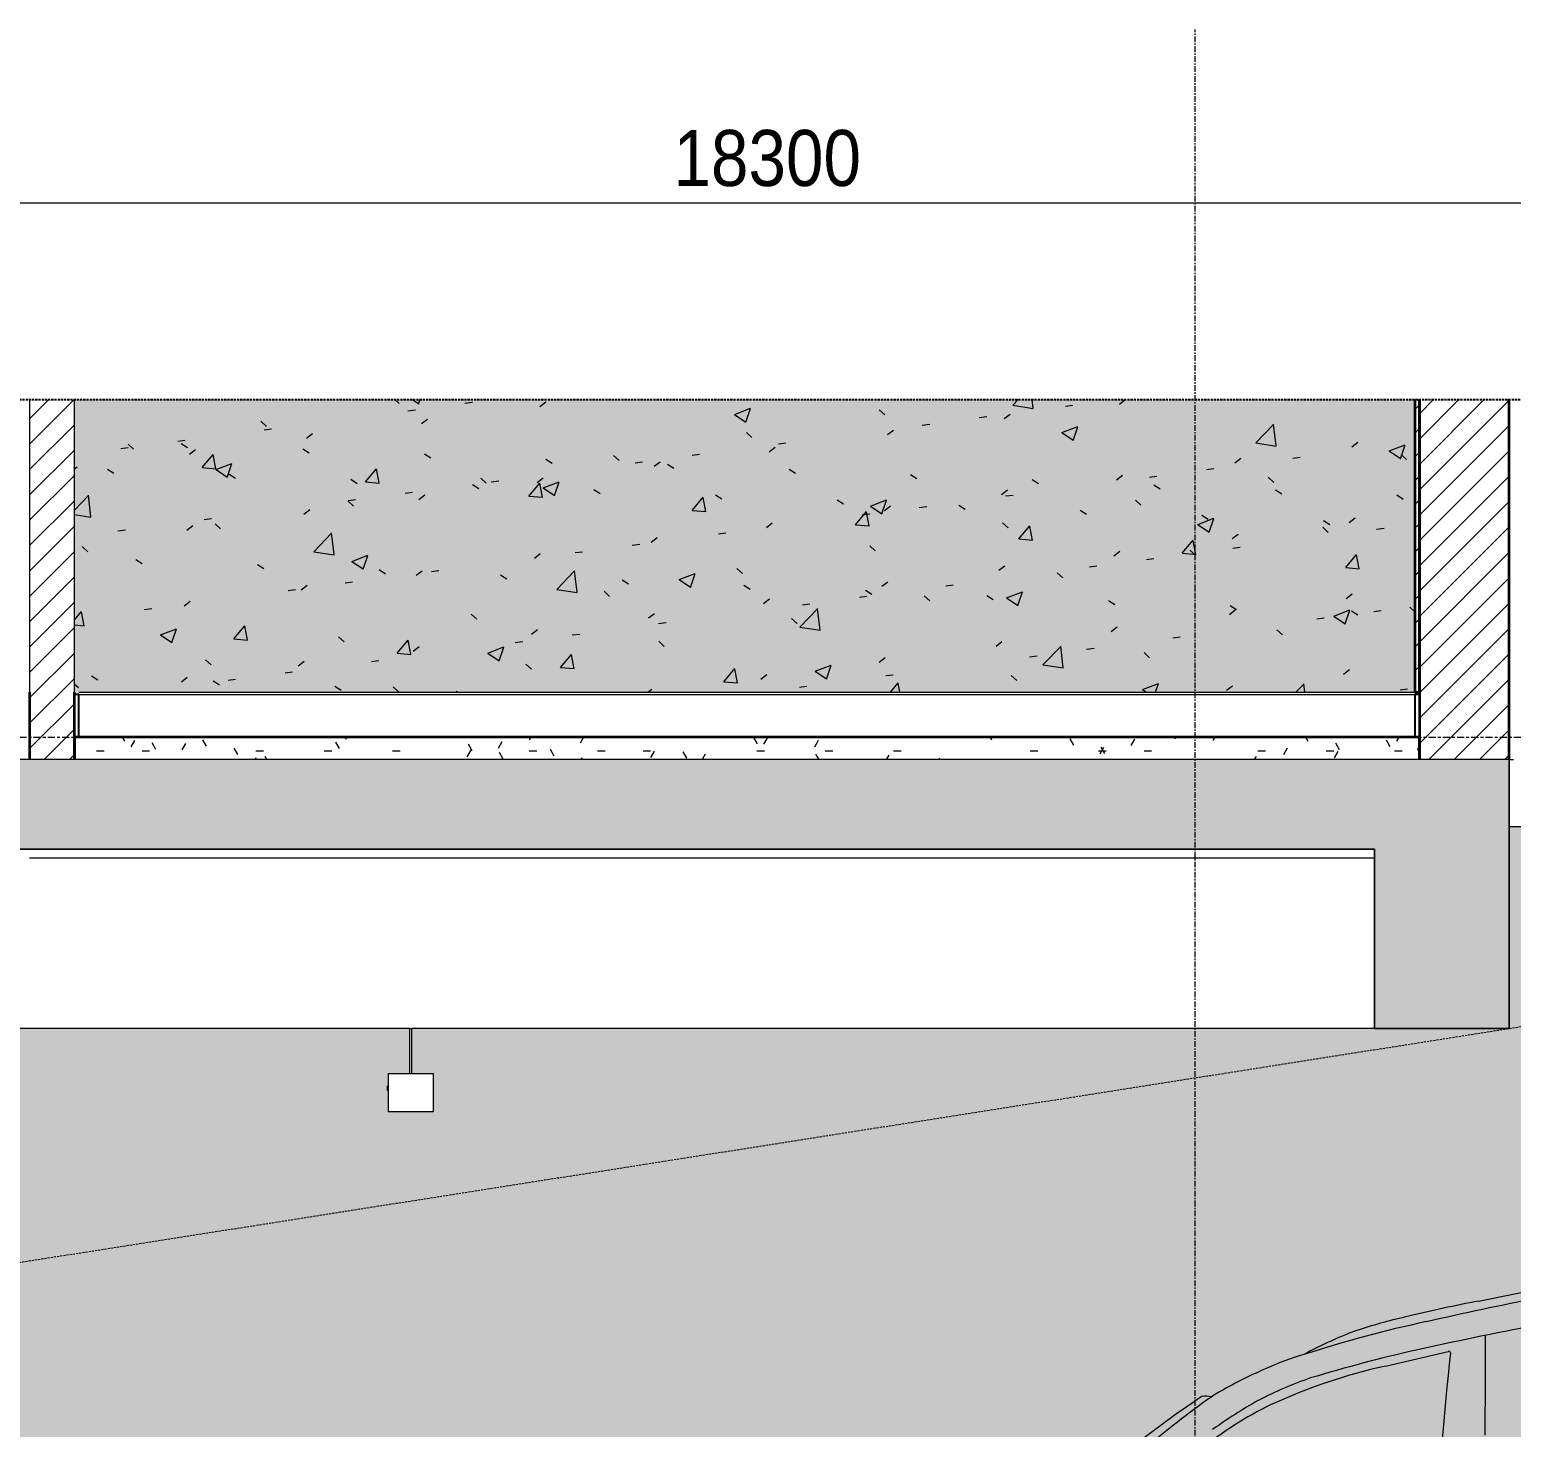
# Model space of a CAD drawing. Header units: millimetres. Extents: x 42313 to 135642, y -5392 to 75500.
# Drawn here: x 109697 to 113002, y 661 to 3778 of the extents above; entities that cross this region are included whole.
import ezdxf

# ---------------------------------------------------------------- set-up
doc = ezdxf.new("R2010")
doc.units = ezdxf.units.MM
for name, pattern in [('Centre', [31.75, 6.35, -4.7625, 15.875, -4.7625]), ('Demolished', [7.14375, 4.7625, -2.38125]), ('Grid Line', [22.225, 12.7, -3.175, 3.175, -3.175]), ('Hidden', [7.14375, 4.7625, -2.38125])]:
    doc.linetypes.add(name, pattern=pattern)
for name, color, linetype, lineweight in [('0-4', 130, 'Continuous', 5), ('A-ANNO-DIMS', 211, 'Continuous', 9), ('A-ANNO-DIMS-50', 211, 'Continuous', 9), ('A-DETL-DEMO', 6, 'Demolished', 18), ('A-DETL-GENF', 92, 'Continuous', 18), ('A-DETL-GENF-1', 9, 'Continuous', 18), ('A-DETL-GENF-3', 92, 'Hidden', 25), ('A-DETL-THIN', 151, 'Continuous', 18), ('A-FLOR-7', 254, 'Continuous', 18), ('A-FLOR-FNSH-3', 250, 'Continuous', 35), ('A-FLOR-HRAL', 11, 'Continuous', 18), ('A-FLOR-HRAL-1', 7, 'Continuous', 18), ('A-FLOR-HRAL-2', 90, 'Continuous', 25), ('A-FLOR-LEVL-2', 51, 'Centre', 9), ('A-FLOR-PATT-3', 67, 'Continuous', 18), ('A-WALL', 113, 'Continuous', 18), ('A-WALL-2', 250, 'Continuous', 35), ('A-WALL-3', 7, 'Continuous', 18), ('A-WALL-4', 31, 'Continuous', 35), ('A-WALL-PATT-1', 7, 'Continuous', 18), ('A-WALL-PATT-2', 111, 'Continuous', 18), ('A-WALL-PATT-3', 9, 'Continuous', 18), ('A-WALL-PATT-4', 254, 'Continuous', 18), ('A-WALL-PATT-5', 255, 'Continuous', 5), ('E-LITE-EQPM', 33, 'Continuous', 18), ('G-IMPT', 8, 'Continuous', 18), ('I-WALL-2', 7, 'Continuous', 18), ('S-BEAM-4', 254, 'Continuous', 18), ('S-COLS-5', 7, 'Continuous', 18), ('S-GRID-1', 1, 'Grid Line', 9)]:
    doc.layers.add(name, color=color, linetype=linetype, lineweight=lineweight)
doc.styles.add('UTM Avo_1', font='', dxfattribs={"width": 0.9, "height": 125})
doc.styles.get('UTM Avo_1').set_extended_font_data('UTM Avo')
doc.dimstyles.new('1_Dim_chi_tiet_2_5_1', dxfattribs={"dimscale": 304.8, "dimtxt": 124.912619, "dimasz": 0.19685, "dimexe": 0.164042, "dimexo": 0.0625, "dimgap": 0.016404, "dimtad": 1, "dimdec": 0, "dimrnd": 5, "dimzin": 0, "dimdsep": 46, "dimtxsty": 'UTM Avo_1', "dimblk1": 'OBLIQUE', "dimblk2": 'OBLIQUE', "dimsah": 1, "dimcen": 0.09, "dimdle": 0.164042, "dimazin": 0, "dimtfac": 1, "dimtdec": 4, "dimtix": 1, "dimtmove": 0, "dimatfit": 3, "dimfxl": 0.328084, "dimfxlon": 1, "dimtvp": 1, "dimtolj": 1, "dimtzin": 0, "dimarcsym": 2})

# ---------------------------------------------------------------- blocks, each defined once
blk = doc.blocks.new('NCV_TKTC_KET CAU_rvt-3-TKCS_RAMP DỐC 1 - MẶT CẮT DỌC')
at = {"layer": 'A-FLOR-7'}
for p, q in [((53452.6, 2150), (53462.6, 2150)), ((53152.6, 1930), (50152.6, 1930))]:
    blk.add_line(p, q, dxfattribs=at)
at = {"layer": 'S-BEAM-4'}
for p, q in [((51000.1, 1550), (48952.9, 1550)), ((53152.6, 1550), (51005, 1550))]:
    blk.add_line(p, q, dxfattribs=at)
at = {"layer": 'S-COLS-5'}
blk.add_line((52752.6, 2295), (52752.6, 2300), dxfattribs=at)
blk = doc.blocks.new('Railing - Railing-768840-TKCS_RAMP DỐC 1 - MẶT CẮT DỌC')
at = {"layer": 'A-FLOR-HRAL-1'}
blk.add_line((50262.564287, 2295), (53242.564287, 2295), dxfattribs=at)
at = {"layer": 'A-FLOR-HRAL-2'}
for p, q in [((50262.564287, 2295), (50252.564287, 2295)), ((50252.564287, 2295), (50252.564287, 2200)), ((50262.564287, 2200), (50262.564287, 2295)), ((53252.564287, 2295), (53242.564287, 2295)), ((53242.564287, 2295), (53242.564287, 2200)), ((53252.564287, 2200), (53252.564287, 2295)), ((50252.564287, 2200), (50262.564287, 2200)), ((53242.564287, 2200), (53252.564287, 2200))]:
    blk.add_line(p, q, dxfattribs=at)
blk = doc.blocks.new('NCV_TKTC_TANG 1_rvt-3-TKCS_RAMP DỐC 1 - MẶT CẮT DỌC')
at = {"layer": 'A-FLOR-PATT-3'}
h = blk.add_hatch(dxfattribs=at)
h.set_pattern_fill('FP_15', color=256, style=0, pattern_type=2)
h.set_pattern_definition([(0, (54016.345, 15225), (203.2, 50.8), [16.764, -135.636, 16.764, -135.636, -812.8]), (0, (54016.345, 15225), (203.2, 50.8), [-304.8, 16.764, -288.036, 16.764, -135.636, -355.6]), (0, (54016.345, 15225), (203.2, 50.8), [-762, 16.764, -84.836, 16.764, -237.236]), (120, (54092.545, 15250.4), (-145.59409, 150.57636), [16.764, -135.636, 16.764, -135.636, -812.8]), (120, (54092.545, 15250.4), (-145.59409, 150.57636), [-304.8, 16.764, -288.036, 16.764, -135.636, -355.6]), (120, (54092.545, 15250.4), (-145.59409, 150.57636), [-762, 16.764, -84.836, 16.764, -237.236]), (240, (54117.945, 15352), (-57.60591, -201.37636), [16.764, -135.636, 16.764, -135.636, -812.8]), (240, (54117.945, 15352), (-57.60591, -201.37636), [-304.8, 16.764, -288.036, 16.764, -135.636, -355.6]), (240, (54117.945, 15352), (-57.60591, -201.37636), [-762, 16.764, -84.836, 16.764, -237.236])])
h.paths.add_polyline_path([(51134.8, 2150), (53252.6, 2150), (53252.6, 2200), (50252.6, 2200), (50252.6, 2150)])
at = {"layer": 'A-WALL-PATT-1'}
h = blk.add_hatch(dxfattribs=at)
h.set_pattern_fill('FP_16', color=256, style=0, pattern_type=2)
h.set_pattern_definition([(45, (54016.345, 15225), (-26.5165, 26.5165), [])])
h.paths.add_polyline_path([(53252.6, 2300), (53252.6, 2952.8), (53242.6, 2952.8), (53242.6, 2300)])
at = {"layer": 'A-WALL-PATT-3'}
h = blk.add_hatch(dxfattribs=at)
h.set_pattern_fill('FP_13', color=256, style=0, pattern_type=2)
h.set_pattern_definition([(45, (54016.345, 15225), (-28.28427, 28.28427), [])])
h.paths.add_polyline_path([(50252.6, 2150), (50252.6, 2952.8), (50152.6, 2952.8), (50152.6, 2150), (50227.6, 2150)])
at = {"layer": 'A-WALL-PATT-4'}
h = blk.add_hatch(dxfattribs=at)
h.set_pattern_fill('FP_17', color=256, style=0, pattern_type=2)
h.set_pattern_definition([(50, (54016.35, 15225), (364.368, -31.878), [38.1, -419.1]), (355, (54016.35, 15225), (-70.486, 382.113), [30.48, -335.28]), (100.451, (54046.7, 15222.34), (293.885, 350.233), [32.38, -356.18]), (46.184, (54016.35, 15326.6), (542.158, -84.086), [57.15, -628.65]), (96.636, (54061.5, 15319.6), (474.805, 494.855), [48.57, -534.27]), (351.184, (54016.35, 15326.6), (474.81, 494.85), [45.72, -502.92]), (21, (54067.14, 15301.2), (303.2285, -204.5305), [38.1, -419.1]), (326, (54067.14, 15301.2), (123.604, 368.376), [30.48, -335.28]), (71.451, (54092.4, 15284.16), (426.834, 163.843), [32.38, -356.18]), (37.5, (54016.35, 15225), (6.1766, 169.1102), [16.764, -314.452, 16.764, -323.596, -336.55]), (37.5, (54016.35, 15225), (6.1766, 169.1102), [-671.576, 16.764, -319.786]), (7.5, (54016.35, 15225), (133.6389, 200.3615), [16.764, -177.292, 16.764, -306.832, -128.27]), (7.5, (54016.35, 15225), (133.6389, 200.3615), [-517.652, 16.764, -111.506]), (327.5, (53903.06, 15225), (271.1818, -11.4584), [16.764, -110.236, 16.764, -379.476, -525.78]), (327.5, (53903.06, 15225), (271.1818, -11.4584), [-523.24, 16.764, -509.016]), (317.5, (53852.26, 15225), (296.2585, 50.853), [16.764, -148.336, 16.764, -246.38, -373.38]), (317.5, (53852.26, 15225), (296.2585, 50.853), [-428.244, 16.764, -356.616])])
h.paths.add_polyline_path([(50252.6, 2300), (53242.6, 2300), (53242.6, 2952.8), (50252.6, 2952.8)])
h = blk.add_hatch(dxfattribs=at)
h.set_pattern_fill('FP_18', color=256, style=0, pattern_type=2)
h.set_pattern_definition([(37.5, (54016.345, 15225), (-1.60031, 48.94136), [1.676, -36.932, 1.676, -41.504, -41.275]), (37.5, (54016.345, 15225), (-1.60031, 48.94136), [-81.788, 1.676, -39.599]), (7.5, (54016.345, 15225), (44.9521, 71.68268), [1.676, -19.152, 1.676, -33.122, -13.335]), (7.5, (54016.345, 15225), (44.9521, 71.68268), [-55.626, 1.676, -11.659]), (327.5, (53985.103, 15225), (79.09879, 0.14376), [1.676, -11.024, 1.676, -44.044, -59.69]), (327.5, (53985.103, 15225), (79.09879, 0.14376), [-58.42, 1.676, -58.014]), (317.5, (53985.1, 15225), (76.3552, 22.29306), [1.676, -4.674, 1.676, -28.296, -34.29]), (317.5, (53985.1, 15225), (76.3552, 22.29306), [-36.322, 1.676, -32.614])])
h.paths.add_polyline_path([(50252.6, 2300), (53242.6, 2300), (53242.6, 2952.8), (50252.6, 2952.8)])
at = {"layer": 'A-FLOR-FNSH-3'}
for p, q in [((53252.6, 2200), (50252.6, 2200)), ((50252.6, 2200), (50252.6, 2150)), ((53252.6, 2150), (53252.6, 2200))]:
    blk.add_line(p, q, dxfattribs=at)
at = {"layer": 'A-WALL-2'}
for p, q in [((53242.6, 2952.8), (53242.6, 2300)), ((53252.6, 2300), (53252.6, 2952.8)), ((50152.6, 2300), (50152.6, 2150)), ((50252.6, 2150), (50252.6, 2300)), ((53242.6, 2300), (53252.6, 2300))]:
    blk.add_line(p, q, dxfattribs=at)
at = {"layer": 'A-WALL-3'}
for p, q in [((50152.6, 2952.8), (50152.6, 2300)), ((50252.6, 2300), (50252.6, 2952.8))]:
    blk.add_line(p, q, dxfattribs=at)
at = {"layer": 'I-WALL-2'}
blk.add_line((50262.6, 2300), (53242.6, 2300), dxfattribs=at)
at = {"layer": 'A-FLOR-HRAL'}
blk.add_blockref('Railing - Railing-768840-TKCS_RAMP DỐC 1 - MẶT CẮT DỌC', (0, 0), dxfattribs=at)
blk = doc.blocks.new('EAE_STL_PENDANT_TK_15W_120cm - LIC_01-ĐÈN LED BATTEN 1_2_ P_2x20W_ ÁNH SÁNG TRẮNG 6000K_ LẮP ĐẶT NỔI_TREO TY-1354115-TKCS_RAMP DỐC 1 - MẶT CẮT DỌC')
at = {"layer": 'E-LITE-EQPM'}
for p, q in [((43350.1, 1550), (43350.1, 1450)), ((43350.1, 1550), (43352.6, 1550)), ((43352.6, 1550), (43355.1, 1550)), ((43355.1, 1450), (43355.1, 1550)), ((43302.6, 1422), (43300.6, 1422)), ((43300.6, 1420.6), (43300.6, 1421.9)), ((43302.6, 1421.9), (43300.6, 1421.9)), ((43302.6, 1450), (43402.6, 1450)), ((43302.6, 1450), (43302.6, 1448)), ((43302.6, 1448), (43302.6, 1364)), ((43402.6, 1450), (43402.6, 1448)), ((43402.6, 1448), (43402.6, 1364)), ((43300.6, 1411.8), (43300.6, 1420.6)), ((43302.6, 1420.6), (43300.6, 1420.6)), ((43302.6, 1411.8), (43300.6, 1411.8)), ((43302.6, 1411.7), (43300.6, 1411.7)), ((43402.6, 1364), (43302.6, 1364))]:
    blk.add_line(p, q, dxfattribs=at)
blk = doc.blocks.new('CAR_TOYOTA - CAR_TOYOTA_GRAND HIGHLANDER_dwg-2292141-TKCS_RAMP DỐC 1 - MẶT CẮT DỌC')
at = {"layer": 'G-IMPT'}
blk.add_line((53176.6, 797.4), (53316.5, 830.2), dxfattribs=at)
for centre, radius, start, end in [((56098.8, -11729.3), 12939, 100.37723, 102.63475), ((44216.6, 47285.6), 47241.4, 281.19059, 281.40608), ((53988.1, -2221.3), 3220.6, 100.7943, 103.6466), ((56046.7, -12040.6), 13175, 99.89722, 102.29242), ((53817.7, -1697.8), 2651.7, 101.9513, 108.0755), ((53501.1, -314.6), 1253.1, 102.5796, 107.8022), ((53400.2, 88.1), 839.3, 109.6455, 118.8745), ((35695.5, 851.3), 17704.7, 359.32765, 0.04713), ((53991.9, -2463.7), 3380.3, 102.8214, 106.8884), ((59953.1, 102.8), 6670.8, 173.77146, 177.25413), ((53317.9, 826.7), 3.77, 357.7341, 111.6617), ((53139.8, 302.1), 540.7, 105.5384, 115.0381), ((53460.9, -467.2), 1296.2, 102.6708, 114.6436), ((53294.8, -104.2), 974.9, 113.1855, 121.0404), ((53291.6, -49.6), 867.4, 108.9519, 117.3334), ((53951, -1063.7), 2148.4, 123.4258, 128.7504), ((53539.1, -356.6), 1319.5, 124.4813, 128.7938), ((52777.5, 661.2), 68.9, 80.2122, 98.3271), ((53288.8, -35.9), 832.8, 116.2499, 128.8434), ((53434.2, -238.9), 1101.8, 119.3994, 125.7201), ((54280.9, -1364.4), 2570.3, 127.6067, 130.147)]:
    blk.add_arc(centre, radius, start, end, dxfattribs=at)
blk = doc.blocks.new('CAR_TOYOTA - CAR_TOYOTA-2292600-TKCS_RAMP DỐC 1 - MẶT CẮT DỌC')
blk.add_blockref('CAR_TOYOTA - CAR_TOYOTA_GRAND HIGHLANDER_dwg-2292141-TKCS_RAMP DỐC 1 - MẶT CẮT DỌC', (0, 0))
blk = doc.blocks.new('BORDER VIEW - BORDER VIEW-2145498-TKCS_RAMP DỐC 1 - MẶT CẮT DỌC')
at = {"layer": 'A-DETL-GENF-3'}
blk.add_line((41142.6, 2952.8), (67907.1, 2952.8), dxfattribs=at)
blk = doc.blocks.new('DIMBLOCK30-TKCS_RAMP DỐC 1 - MẶT CẮT DỌC')
at = {"layer": 'A-ANNO-DIMS-50'}
for p, q in [((102196.6, 3491.8), (102196.6, 3341.8)), ((102196.6, 3391.8), (102196.6, 3491.8)), ((120496.6, 3491.8), (120496.6, 3341.8)), ((120496.6, 3391.8), (120496.6, 3491.8)), ((102146.6, 3391.8), (120546.6, 3391.8))]:
    blk.add_line(p, q, dxfattribs=at)
at = {"layer": 'A-ANNO-DIMS-50', "lineweight": 25}
for p, q in [((102196.6, 3391.8), (102226.6, 3421.8)), ((120496.6, 3391.8), (120526.6, 3421.8)), ((102196.6, 3391.8), (102166.6, 3361.8)), ((120496.6, 3391.8), (120466.6, 3361.8))]:
    blk.add_line(p, q, dxfattribs=at)
at = {"layer": 'A-ANNO-DIMS-50', "color": 0, "insert": (111132.6, 3554.1), "char_height": 125, "width": 513.53, "attachment_point": 1, "line_spacing_factor": 1.110334, "style": 'UTM Avo_1'}
blk.add_mtext('18300', dxfattribs=at)
blk = doc.blocks.new('_Oblique')
at = {"color": 0, "linetype": 'ByBlock', "lineweight": -2}
blk.add_line((-0.5, -0.5), (0.5, 0.5), dxfattribs=at)

msp = doc.modelspace()

# ---------------------------------------------------------------- hatches: boundary and pattern name
at = {"layer": 'A-DETL-GENF-1'}
h = msp.add_hatch(dxfattribs=at)
h.set_pattern_fill('FP_14', color=256, style=0, pattern_type=2)
h.set_pattern_definition([(50, (113560.34, 15225), (364.368, -31.8783), [38.1, -419.1]), (355, (113560.34, 15225), (-70.486, 382.113), [30.48, -335.28]), (100.451, (113590.7, 15222.34), (293.885, 350.2334), [32.38, -356.18]), (46.184, (113560.34, 15326.6), (542.158, -84.086), [57.15, -628.65]), (96.636, (113605.5, 15319.6), (474.805, 494.855), [48.57, -534.27]), (351.184, (113560.34, 15326.6), (474.81, 494.85), [45.72, -502.92]), (21, (113611.14, 15301.2), (303.2285, -204.5305), [38.1, -419.1]), (326, (113611.14, 15301.2), (123.604, 368.376), [30.48, -335.28]), (71.451, (113636.4, 15284.16), (426.834, 163.843), [32.38, -356.18]), (37.5, (113560.34, 15225), (6.17665, 169.11015), [3.353, -327.863, 3.353, -337.007, -336.55]), (37.5, (113560.34, 15225), (6.17665, 169.11015), [-671.576, 3.353, -333.197]), (7.5, (113560.34, 15225), (133.6389, 200.3615), [3.353, -190.703, 3.353, -320.243, -128.27]), (7.5, (113560.34, 15225), (133.6389, 200.3615), [-517.652, 3.353, -124.917]), (327.5, (113447.06, 15225), (271.1818, -11.4584), [3.353, -123.647, 3.353, -392.887, -525.78]), (327.5, (113447.06, 15225), (271.1818, -11.4584), [-523.24, 3.353, -522.427]), (317.5, (113396.26, 15225), (296.2585, 50.8528), [3.353, -161.747, 3.353, -259.791, -373.38]), (317.5, (113396.26, 15225), (296.2585, 50.8528), [-428.244, 3.353, -370.027]), (45, (113560.34, 15225), (-125.7236, 125.7236), []), (45, (113560.34, 15415.5), (-125.7236, 125.7236), [])])
h.paths.add_polyline_path([(112696.6, 1550), (112996.6, 1550), (112996.6, 2150), (100536.6, 2149.5), (100536.6, 1950), (101396.6, 1950), (101396.6, 1700), (101596.6, 1700), (101596.6, 1950), (103996.6, 1950), (103996.6, 1700), (104596.6, 1700), (104596.6, 1950), (108496.9, 1950), (108496.9, 1750), (108696.9, 1750), (108696.9, 1950), (112696.6, 1950), (112696.6, 1579.4)])
at = {"layer": 'A-WALL-PATT-2'}
h = msp.add_hatch(dxfattribs=at)
h.set_pattern_fill('FP_13', color=256, style=0, pattern_type=2)
h.set_pattern_definition([(45, (113560.343, 15225), (-28.28427, 28.28427), [])])
h.paths.add_polyline_path([(112796.6, 2150), (112996.6, 2150), (112996.6, 2952.8), (112796.6, 2952.8)])
at = {"layer": 'A-WALL-PATT-5'}
h = msp.add_hatch(color=256, dxfattribs=at)
h.paths.add_polyline_path([(104996.6, -2000), (106597.1, -1764.9), (106597.1, -1720.8), (106897.1, -1720.8), (112416.9, -910), (103996.6, -910), (103996.6, -2000), (104772, -2000)])
h.paths.add_polyline_path([(106647.1, -1757.5), (106761, -1740.8), (106647.1, -1740.8)])
h.paths.add_polyline_path([(112485, -900), (114496.6, -604.5), (114496.6, 490), (103996.6, 490), (103996.6, -900), (110678.8, -900)])
h.paths.add_polyline_path([(112996.6, 500), (114496.6, 500), (114496.6, 1050), (114506.6, 1050), (114506.6, 2000), (112996.6, 2000), (112996.6, 1550), (110549.1, 1550), (110549.1, 1450), (110596.6, 1450), (110596.6, 1364), (110496.6, 1364), (110496.6, 1411.8), (110494.6, 1412.1), (110494.6, 1421.9), (110496.6, 1421.9), (110496.6, 1450), (110544.1, 1450), (110544.1, 1550), (107049.1, 1550), (107049.1, 1450), (107096.6, 1450), (107096.6, 1364), (106996.6, 1364), (106996.6, 1411.8), (106994.6, 1412.1), (106994.6, 1421.9), (106996.6, 1421.9), (106996.6, 1450), (107044.1, 1450), (107044.1, 1550), (104596.6, 1550), (104596.6, 1700), (103996.6, 1700), (103996.6, 500), (112696.6, 500)])

# ---------------------------------------------------------------- linework, layer by layer
at = {"layer": 'A-DETL-DEMO'}
msp.add_line((121936.3, 2952.8), (105472.3, 368.3), dxfattribs=at)
at = {"layer": 'A-DETL-THIN'}
for p, q in [((112996.6, 2952.8), (112996.6, 1550)), ((112996.6, 2150), (100536.6, 2150)), ((112996.6, 1550), (112996.6, 2150)), ((108696.9, 1950), (112696.6, 1950)), ((112696.6, 1950), (108696.9, 1950)), ((112696.6, 1950), (112696.6, 1550)), ((112696.6, 1550), (112696.6, 1950)), ((112696.6, 1550), (112996.6, 1550)), ((112996.6, 1550), (112696.6, 1550))]:
    msp.add_line(p, q, dxfattribs=at)
at = {"layer": 'A-FLOR-LEVL-2'}
msp.add_line((99185.1, 2200), (128982.7, 2200), dxfattribs=at)
at = {"layer": 'A-WALL'}
msp.add_line((114506.6, 2000), (112996.6, 2000), dxfattribs=at)
at = {"layer": 'A-WALL-2'}
msp.add_line((112796.6, 2952.8), (112796.6, 2150), dxfattribs=at)
at = {"layer": 'A-WALL-4'}
msp.add_line((112996.6, 2150), (112996.6, 2952.8), dxfattribs=at)
at = {"layer": 'S-GRID-1'}
for p, q in [((112296.6, 2527.8), (112296.6, 3777.8)), ((112296.6, -3691.5), (112296.6, 2527.8))]:
    msp.add_line(p, q, dxfattribs=at)

# ---------------------------------------------------------------- block references
at = {"layer": '0-4'}
for name in ['NCV_TKTC_TANG 1_rvt-3-TKCS_RAMP DỐC 1 - MẶT CẮT DỌC', 'NCV_TKTC_KET CAU_rvt-3-TKCS_RAMP DỐC 1 - MẶT CẮT DỌC']:
    msp.add_blockref(name, (59544, 0), dxfattribs=at)
at = {"layer": 'A-DETL-GENF'}
for name in ['BORDER VIEW - BORDER VIEW-2145498-TKCS_RAMP DỐC 1 - MẶT CẮT DỌC', 'CAR_TOYOTA - CAR_TOYOTA-2292600-TKCS_RAMP DỐC 1 - MẶT CẮT DỌC']:
    msp.add_blockref(name, (59544, 0), dxfattribs=at)
at = {"layer": 'E-LITE-EQPM'}
msp.add_blockref('EAE_STL_PENDANT_TK_15W_120cm - LIC_01-ĐÈN LED BATTEN 1_2_ P_2x20W_ ÁNH SÁNG TRẮNG 6000K_ LẮP ĐẶT NỔI_TREO TY-1354115-TKCS_RAMP DỐC 1 - MẶT CẮT DỌC', (67194, 0), dxfattribs=at)

# ---------------------------------------------------------------- dimensions: what is measured, and where the dimension line sits
at = {"layer": 'A-ANNO-DIMS'}
dim = msp.add_linear_dim(base=(120496.6, 3391.8), p1=(102196.6, 3491.8), p2=(120496.6, 3491.8), dimstyle='1_Dim_chi_tiet_2_5_1', override={"dimpost": '<>', "dimfxl": 18300}, dxfattribs=at)
dim.commit()
dim.dimension.update_dxf_attribs({"geometry": 'DIMBLOCK30-TKCS_RAMP DỐC 1 - MẶT CẮT DỌC', "text_midpoint": (111346.6, 3461.4)})

doc.saveas('drawing.dxf')
